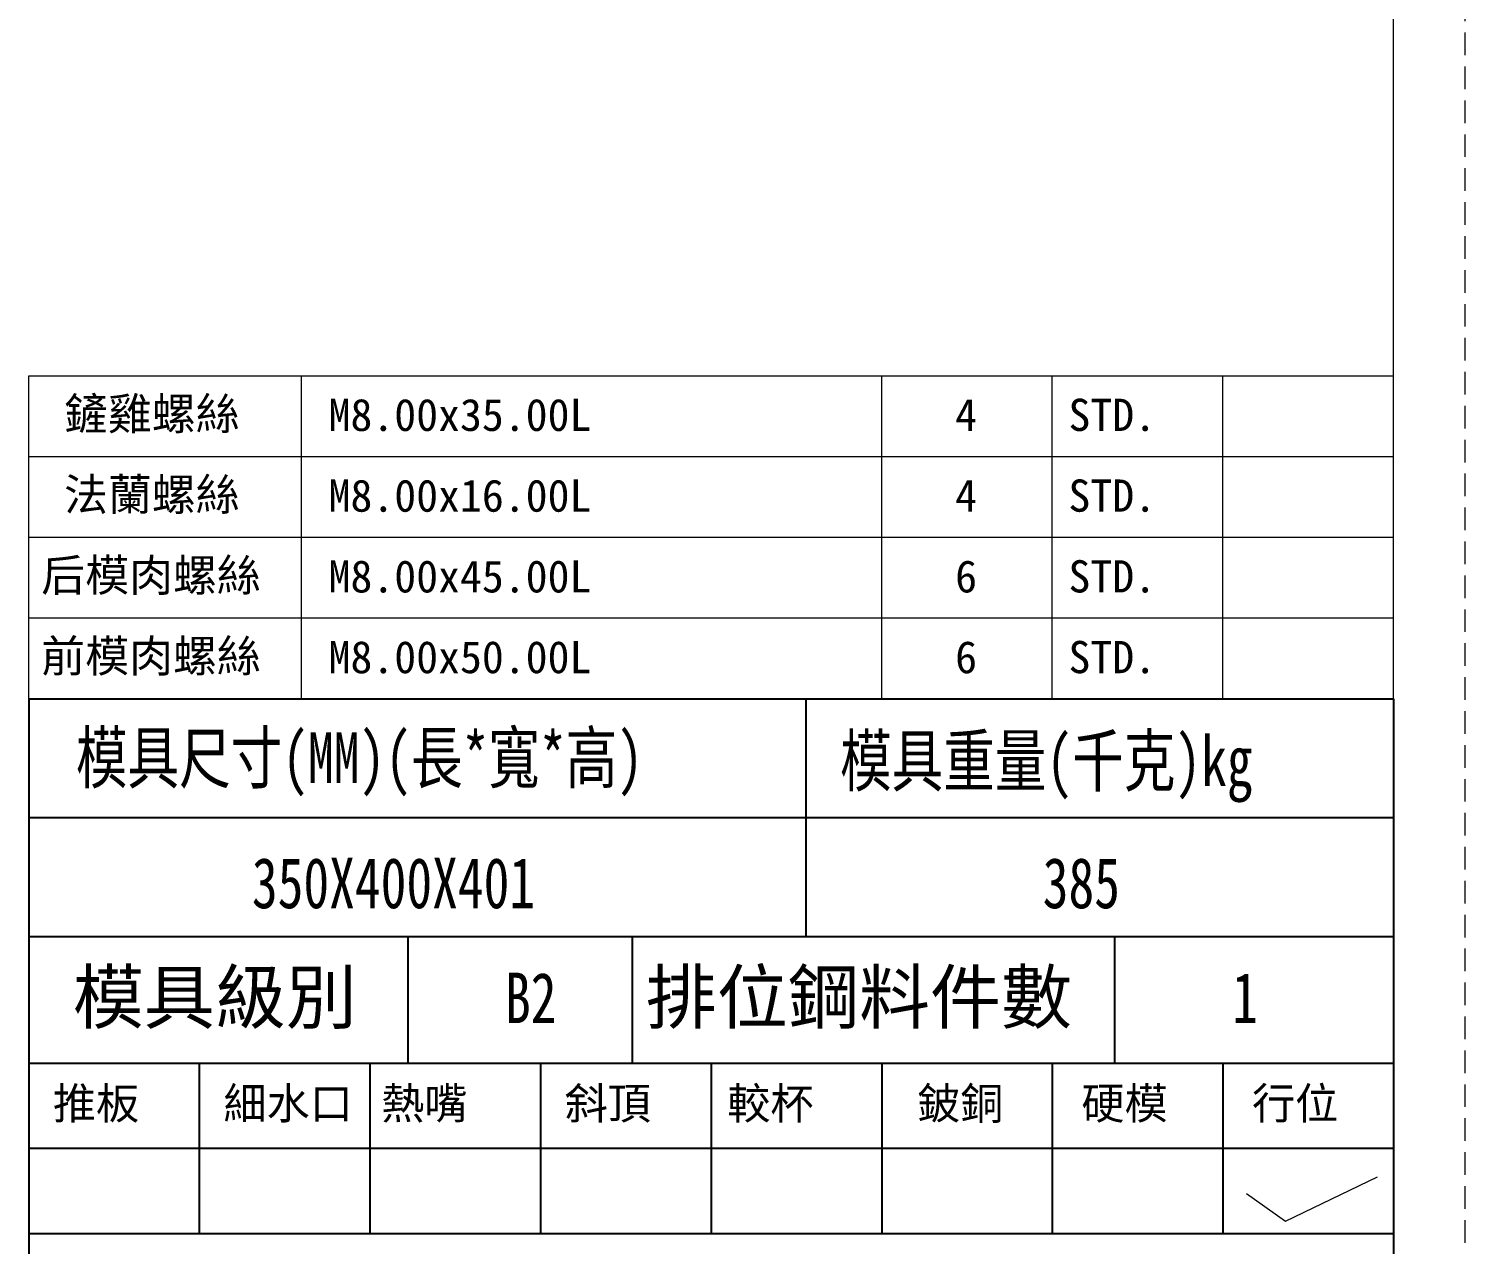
# Model space of a CAD drawing. Header units: millimetres. Extents: x 21466 to 22834, y -21631 to -20664.
# Drawn here: x 22541.4 to 22833.9, y -21410.8 to -21163.4 of the extents above; entities that cross this region are included whole.
import ezdxf

# ---------------------------------------------------------------- set-up
doc = ezdxf.new("R2010")
doc.units = ezdxf.units.MM
doc.header["$LTSCALE"] = 8
doc.linetypes.add('DASHED', pattern=[0.75, 0.5, -0.25])
doc.linetypes.add('HIDDEN', pattern=[0.375, 0.25, -0.125])
doc.layers.add('A', color=7, linetype='Continuous')
doc.layers.add('SCREW', color=52, linetype='HIDDEN')
doc.layers.add('dim', color=3, linetype='Continuous', lineweight=15)
doc.layers.add('MBOM-ASSIS-LAYER', color=71, linetype='Continuous', lineweight=9)
doc.styles.add('style1', font='mingliu.ttc', dxfattribs={"width": 0.75})
doc.styles.add('新字体', font='KAIU.TTF', dxfattribs={"width": 0.75})

# ---------------------------------------------------------------- blocks, each defined once
blk = doc.blocks.new('20100617.142056')
at = {"layer": 'MBOM-ASSIS-LAYER', "linetype": 'DASHED'}
blk.add_line((0, 0), (0, 841), dxfattribs=at)
at = {"layer": 'MBOM-ASSIS-LAYER'}
blk.add_line((-12.7, 12.7), (-12.7, 828.3), dxfattribs=at)

msp = doc.modelspace()

# ---------------------------------------------------------------- linework, layer by layer
at = {"color": 0}
for p, q in [((22541.436, -21299.72), (22541.436, -21348.122)), ((22699.614, -21299.72), (22699.614, -21348.122)), ((22541.436, -21323.921), (22819.278, -21323.921))]:
    msp.add_line(p, q, dxfattribs=at)
for p, q in [((22541.436, -21299.72), (22819.278, -21299.72)), ((22541.436, -21299.72), (22758.63, -21299.72)), ((22819.278, -21299.72), (22819.278, -21348.122)), ((22541.436, -21373.911), (22819.278, -21373.911)), ((22541.436, -21373.911), (22541.436, -21408.641)), ((22576.166, -21373.911), (22576.166, -21408.641)), ((22610.896, -21373.911), (22610.896, -21408.641)), ((22645.626, -21373.911), (22645.626, -21408.641)), ((22680.357, -21373.911), (22680.357, -21408.641)), ((22715.087, -21373.911), (22715.087, -21408.641)), ((22749.817, -21373.911), (22749.817, -21408.641)), ((22784.548, -21373.911), (22784.548, -21408.641)), ((22819.278, -21391.276), (22541.436, -21391.276))]:
    msp.add_line(p, q)
at = {"layer": 'A'}
for p, q in [((22541.436, -21299.72), (22758.633, -21299.72)), ((22541.436, -21348.122), (22541.436, -21373.911)), ((22541.436, -21348.122), (22819.278, -21348.122)), ((22541.436, -21348.122), (22819.278, -21348.122)), ((22618.671, -21373.911), (22618.671, -21348.122)), ((22664.352, -21373.911), (22664.352, -21348.122)), ((22762.56, -21373.911), (22762.56, -21348.122)), ((22819.278, -21348.122), (22819.278, -21408.641)), ((22819.278, -21348.122), (22819.278, -21408.641)), ((22541.436, -21373.911), (22819.278, -21373.911)), ((22541.436, -21408.641), (22541.436, -21616.789)), ((22819.278, -21408.641), (22541.436, -21408.641)), ((22819.278, -21408.641), (22819.278, -21616.789))]:
    msp.add_line(p, q, dxfattribs=at)
at = {"layer": 'dim'}
for p, q in [((22797.287, -21406.035), (22816.024, -21397.048)), ((22789.366, -21400.399), (22797.287, -21406.035))]:
    msp.add_line(p, q, dxfattribs=at)
at = {"layer": 'MBOM-ASSIS-LAYER'}
for p, q in [((22541.436, -21299.72), (22541.436, -21233.989)), ((22541.436, -21233.989), (22819.278, -21233.989)), ((22596.946, -21299.72), (22596.946, -21233.989)), ((22715.087, -21299.72), (22715.087, -21233.989)), ((22749.817, -21299.72), (22749.817, -21233.989)), ((22784.548, -21299.72), (22784.548, -21233.989)), ((22541.436, -21250.422), (22819.278, -21250.422)), ((22541.436, -21266.855), (22819.278, -21266.855)), ((22541.436, -21283.288), (22819.278, -21283.288)), ((22541.436, -21299.72), (22819.278, -21299.72))]:
    msp.add_line(p, q, dxfattribs=at)

# ---------------------------------------------------------------- block references
at = {"layer": 'MBOM-ASSIS-LAYER', "xscale": 1.150852575445146, "yscale": 1.150852575445146, "zscale": 1.150852575445146}
msp.add_blockref('20100617.142056', (22833.894, -21631.404), dxfattribs=at)

# ---------------------------------------------------------------- texts
at = {"layer": 'A', "style": 'style1'}
for s, height, p in [('模具級別', 10.6021, (22550.394, -21365.752)), ('排位鋼料件數', 10.6021, (22667.084, -21365.752)), ('推板', 6.4352, (22546.356, -21385.291)), ('細水口', 6.4352, (22581.086, -21385.291)), ('熱嘴', 6.4352, (22613.201, -21385.291)), ('斜頂', 6.4352, (22650.546, -21385.291)), ('較杯', 6.4352, (22683.644, -21385.291)), ('鈹銅', 6.4352, (22722.313, -21385.291)), ('硬模', 6.4352, (22755.738, -21385.291)), ('行位', 6.4352, (22790.475, -21385.291))]:
    msp.add_text(s, height=height, dxfattribs=at).set_placement(p)
at = {"layer": 'MBOM-ASSIS-LAYER', "color": 6, "style": '新字体', "width": 0.75}
for s, height, p in [('模具尺寸(MM)(長*寬*高)', 10.27261, (22551.022, -21316.869)), ('模具重量(千克)kg', 10.2726, (22706.585, -21317.493)), ('350X400X401', 10.27261, (22586.875, -21342.361)), ('385', 10.2726, (22747.873, -21342.361)), ('B2', 10.2726, (22638.396, -21365.752)), ('1', 10.273, (22786.435, -21365.752))]:
    msp.add_text(s, height=height, dxfattribs=at).set_placement(p)
at = {"layer": 'SCREW', "style": 'style1'}
for s, height, p in [('鏟雞螺絲', 6.5548, (22548.617, -21245.008)), ('M8.00x35.00L', 6.55477, (22602.478, -21245.234)), ('4', 6.555, (22730.045, -21245.239)), ('STD.', 6.5548, (22753.111, -21245.234)), ('法蘭螺絲', 6.5548, (22548.617, -21261.44)), ('M8.00x16.00L', 6.55477, (22602.478, -21261.667)), ('4', 6.555, (22730.045, -21261.671)), ('STD.', 6.5548, (22753.111, -21261.667)), ('后模肉螺絲', 6.5548, (22543.979, -21277.878)), ('M8.00x45.00L', 6.55477, (22602.478, -21278.104)), ('6', 6.555, (22730.045, -21278.104)), ('STD.', 6.5548, (22753.111, -21278.104)), ('前模肉螺絲', 6.5548, (22543.979, -21294.306)), ('M8.00x50.00L', 6.55477, (22602.478, -21294.532)), ('STD.', 6.5548, (22753.111, -21294.532)), ('6', 6.555, (22730.045, -21294.537))]:
    msp.add_text(s, height=height, dxfattribs=at).set_placement(p)

doc.saveas('drawing.dxf')
